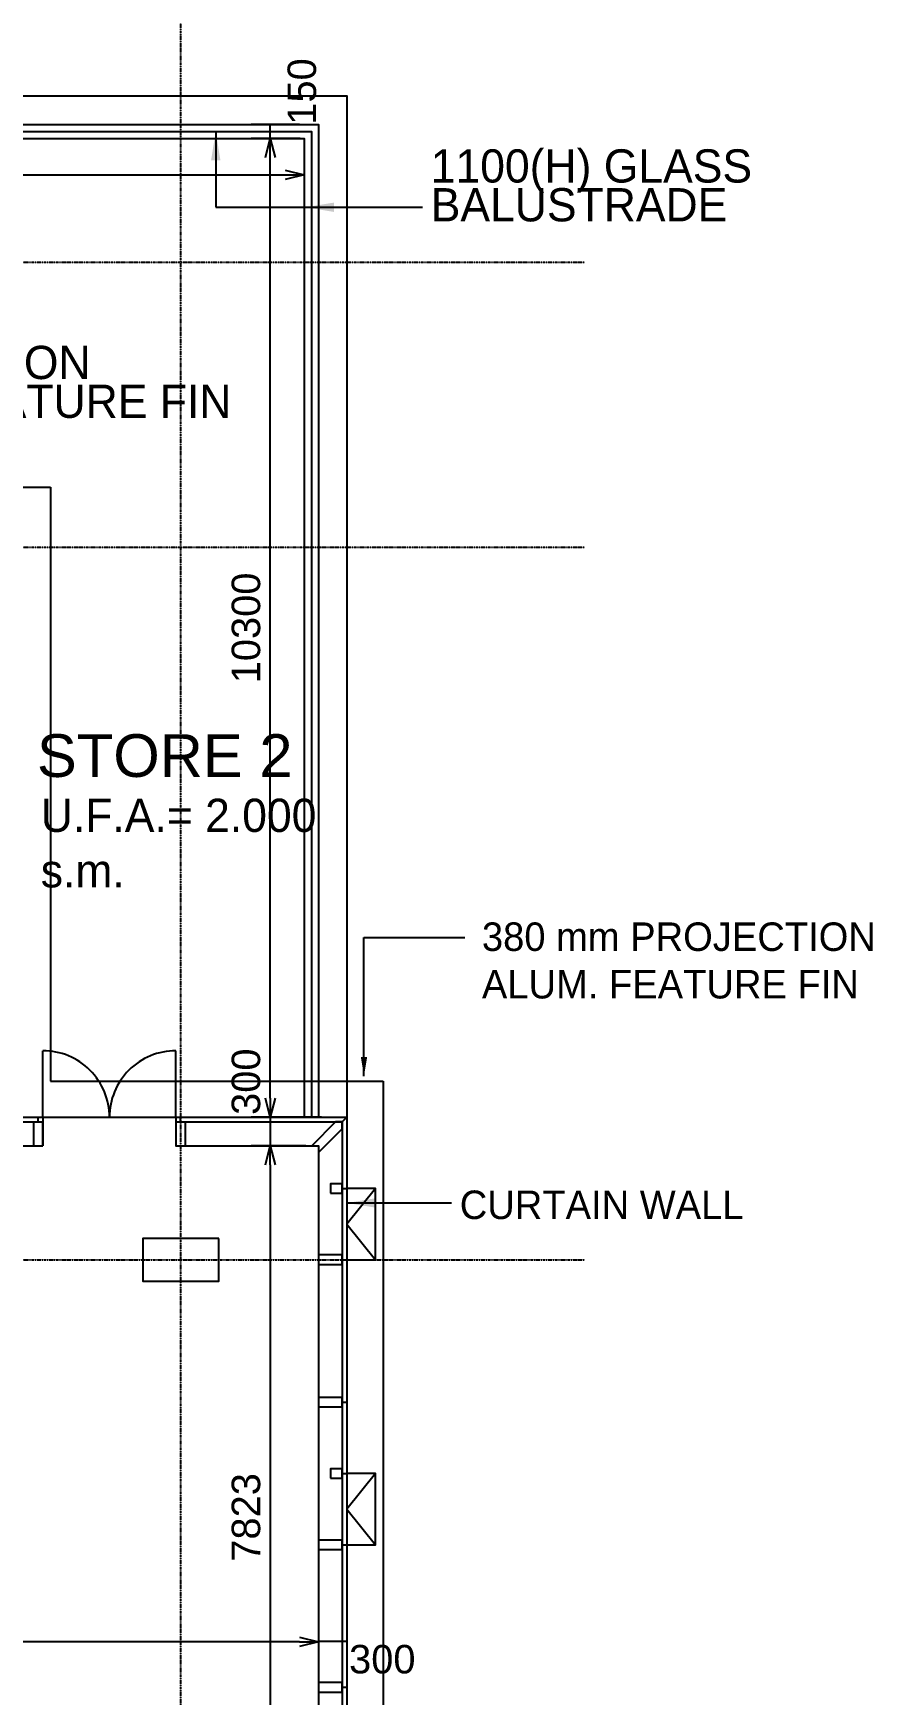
# Model space of a CAD drawing. Header units: millimetres. Extents: x 451 to 50135, y 300 to 56041.
# Drawn here: x 39694 to 48530, y 28831 to 46319 of the extents above; entities that cross this region are included whole.
import ezdxf

# ---------------------------------------------------------------- set-up
doc = ezdxf.new("R2010")
doc.units = ezdxf.units.MM
doc.linetypes.add('DASHDOT', pattern=[1, 0.5, -0.25, 0, -0.25])
doc.layers.get('0').update_dxf_attribs({"color": 8})
doc.layers.get('Defpoints').update_dxf_attribs({"color": 8})
for name, color, linetype in [('DLN020__', 8, 'DASHDOT'), ('DLN030', 8, 'Continuous'), ('DLN040__', 8, 'Continuous'), ('DLN041_1', 8, 'Continuous'), ('DLN041__', 8, 'Continuous'), ('DLN210__', 8, 'Continuous'), ('DLN280__', 8, 'Continuous'), ('DLN314__', 8, 'Continuous'), ('DLN325__', 8, 'Continuous')]:
    doc.layers.add(name, color=color, linetype=linetype)
doc.styles.add('SWIS721LT450', font='swissl.ttf')
doc.styles.add('SWIS721LT750', font='swissl.ttf')
doc.dimstyles.new('INTDIM', dxfattribs={"dimscale": 200, "dimtxt": 2.25, "dimasz": 1.5, "dimexe": 1, "dimexo": 0, "dimgap": 1, "dimtad": 1, "dimdec": 0, "dimrnd": 1, "dimzin": 1, "dimdsep": 46, "dimtxsty": 'SWIS721LT450', "dimcen": 1, "dimclrd": 256, "dimclre": 256, "dimclrt": 256, "dimaunit": 1, "dimadec": 3, "dimazin": 0, "dimtfac": 1, "dimtdec": 0, "dimtix": 1, "dimtmove": 2, "dimatfit": 0, "dimfxl": 1, "dimtolj": 1, "dimtzin": 0, "dimarcsym": 0})

# ---------------------------------------------------------------- blocks, each defined once
blk = doc.blocks.new('*D149')
at = {"layer": 'Defpoints', "color": 0, "transparency": 16777216}
for p in [(42696, 30115), (42996, 30115), (42696, 29392)]:
    blk.add_point(p, dxfattribs=at)
at = {"layer": 'DLN030', "lineweight": -2, "transparency": 16777216}
for p, q in [((42696, 29915), (42696, 29192)), ((42996, 29915), (42996, 29192)), ((42996, 29392), (42696, 29392))]:
    blk.add_line(p, q, dxfattribs=at)
at = {"layer": 'DLN030', "transparency": 16777216, "insert": (43368, 29204), "char_height": 300, "attachment_point": 5, "style": 'SWIS721LT450'}
blk.add_mtext('\\A1;300', dxfattribs=at)
blk = doc.blocks.new('DIMARR')
for p, q in [((-1, 0.25), (0, 0)), ((-1, 0), (0, 0)), ((0, 0), (-1, -0.25))]:
    blk.add_line(p, q)
blk = doc.blocks.new('*D155')
at = {"layer": 'Defpoints', "color": 0, "transparency": 16777216}
for p in [(29246, 45410), (42546, 45410), (42546, 44828)]:
    blk.add_point(p, dxfattribs=at)
at = {"layer": 'DLN030', "lineweight": -2, "transparency": 16777216}
for p, q in [((29246, 45210), (29246, 44628)), ((42546, 45210), (42546, 44628)), ((29446, 44828), (42346, 44828))]:
    blk.add_line(p, q, dxfattribs=at)
at = {"layer": 'DLN030', "lineweight": -2, "transparency": 16777216, "xscale": 200, "yscale": 200, "zscale": 200, "rotation": 180}
blk.add_blockref('DIMARR', (29246, 44828), dxfattribs=at)
at = {"layer": 'DLN030', "lineweight": -2, "transparency": 16777216, "xscale": 200, "yscale": 200, "zscale": 200}
blk.add_blockref('DIMARR', (42546, 44828), dxfattribs=at)
at = {"layer": 'DLN030', "transparency": 16777216, "insert": (35896, 45082), "char_height": 300, "attachment_point": 5, "style": 'SWIS721LT450'}
blk.add_mtext('\\A1;13300', dxfattribs=at)
blk = doc.blocks.new('*D156')
at = {"layer": 'Defpoints', "color": 0, "transparency": 16777216}
for p in [(42762, 34610), (42189, 26786), (42762, 26786)]:
    blk.add_point(p, dxfattribs=at)
at = {"layer": 'DLN030', "lineweight": -2, "transparency": 16777216}
for p, q in [((42562, 34610), (41989, 34610)), ((42189, 34410), (42189, 26986)), ((42562, 26786), (41989, 26786))]:
    blk.add_line(p, q, dxfattribs=at)
at = {"layer": 'DLN030', "lineweight": -2, "transparency": 16777216, "xscale": 200, "yscale": 200, "zscale": 200}
for p, rotation in [((42189, 34610), 90), ((42189, 26786), 270)]:
    blk.add_blockref('DIMARR', p, dxfattribs=dict(at, rotation=rotation))
at = {"layer": 'DLN030', "transparency": 16777216, "insert": (41935, 30698), "char_height": 300, "attachment_point": 5, "rotation": 90, "style": 'SWIS721LT450'}
blk.add_mtext('\\A1;7823', dxfattribs=at)
blk = doc.blocks.new('*D181')
at = {"layer": 'Defpoints', "color": 0, "transparency": 16777216}
for p in [(29946, 30112), (42696, 30112), (29946, 29389)]:
    blk.add_point(p, dxfattribs=at)
at = {"layer": 'DLN030', "lineweight": -2, "transparency": 16777216}
for p, q in [((29946, 29912), (29946, 29189)), ((42696, 29912), (42696, 29189)), ((42496, 29389), (30146, 29389))]:
    blk.add_line(p, q, dxfattribs=at)
at = {"layer": 'DLN030', "lineweight": -2, "transparency": 16777216, "xscale": 200, "yscale": 200, "zscale": 200, "rotation": 180}
blk.add_blockref('DIMARR', (29946, 29389), dxfattribs=at)
at = {"layer": 'DLN030', "lineweight": -2, "transparency": 16777216, "xscale": 200, "yscale": 200, "zscale": 200}
blk.add_blockref('DIMARR', (42696, 29389), dxfattribs=at)
at = {"layer": 'DLN030', "transparency": 16777216, "insert": (36321, 29643), "char_height": 300, "attachment_point": 5, "style": 'SWIS721LT450'}
blk.add_mtext('\\A1;12750', dxfattribs=at)
blk = doc.blocks.new('*D192')
at = {"layer": 'Defpoints', "color": 0, "transparency": 16777216}
for p in [(42189, 45210), (42702, 45210), (42929, 34910)]:
    blk.add_point(p, dxfattribs=at)
at = {"layer": 'DLN030', "lineweight": -2, "transparency": 16777216}
for p, q in [((42502, 45210), (41989, 45210)), ((42189, 35110), (42189, 45010)), ((42729, 34910), (41989, 34910))]:
    blk.add_line(p, q, dxfattribs=at)
at = {"layer": 'DLN030', "lineweight": -2, "transparency": 16777216, "xscale": 200, "yscale": 200, "zscale": 200}
for p, rotation in [((42189, 45210), 90), ((42189, 34910), 270)]:
    blk.add_blockref('DIMARR', p, dxfattribs=dict(at, rotation=rotation))
at = {"layer": 'DLN030', "transparency": 16777216, "insert": (41935, 40060), "char_height": 300, "attachment_point": 5, "rotation": 90, "style": 'SWIS721LT450'}
blk.add_mtext('\\A1;10300', dxfattribs=at)
blk = doc.blocks.new('*D193')
at = {"layer": 'Defpoints', "color": 0, "transparency": 16777216}
for p in [(42189, 45360), (42696, 45360), (42696, 45210)]:
    blk.add_point(p, dxfattribs=at)
at = {"layer": 'DLN030', "lineweight": -2, "transparency": 16777216}
for p, q in [((42496, 45360), (41989, 45360)), ((42189, 45210), (42189, 45360)), ((42496, 45210), (41989, 45210))]:
    blk.add_line(p, q, dxfattribs=at)
at = {"layer": 'DLN030', "transparency": 16777216, "insert": (42523, 45706), "char_height": 300, "attachment_point": 5, "rotation": 90, "style": 'SWIS721LT450'}
blk.add_mtext('\\A1;150', dxfattribs=at)
blk = doc.blocks.new('*D212')
at = {"layer": 'Defpoints', "color": 0, "transparency": 16777216}
for p in [(42729, 34910), (42189, 34610), (42729, 34610)]:
    blk.add_point(p, dxfattribs=at)
at = {"layer": 'DLN030', "lineweight": -2, "transparency": 16777216}
for p, q in [((42529, 34910), (41989, 34910)), ((42189, 34910), (42189, 34610)), ((42529, 34610), (41989, 34610))]:
    blk.add_line(p, q, dxfattribs=at)
at = {"layer": 'DLN030', "transparency": 16777216, "insert": (41935, 35284), "char_height": 300, "attachment_point": 5, "rotation": 90, "style": 'SWIS721LT450'}
blk.add_mtext('\\A1;300', dxfattribs=at)
blk = doc.blocks.new('MAGENTA')
at = {"layer": 'DLN314__'}
blk.add_line((-212508, -468222), (-212508, -468172), dxfattribs=at)
blk.add_lwpolyline([(-212458, -468472), (-212458, -468222), (-212558, -468222), (-212558, -468472)], close=True, dxfattribs=at)
blk = doc.blocks.new('MAGENTA-3')
at = {"layer": 'DLN314__'}
blk.add_line((-214208, -468222), (-214258, -468172), dxfattribs=at)
blk.add_lwpolyline([(-213958, -468543), (-213958, -468472), (-213887, -468472), (-214137, -468222), (-214208, -468222), (-214208, -468293)], close=True, dxfattribs=at)
blk = doc.blocks.new('A$C75032E79')
at = {"layer": 'DLN314__', "ltscale": 0.05}
blk.add_lwpolyline([(-750, 0), (0, 0), (0, 300), (-750, 300)], close=True, dxfattribs=at)
blk.add_lwpolyline([(-750, 300), (-375, 0), (0, 300)], dxfattribs=at)
blk = doc.blocks.new('MAGETA-2')
at = {"layer": 'DLN314__'}
blk.add_line((-211908, -468637), (-211908, -468587), dxfattribs=at)
blk.add_lwpolyline([(-211858, -468762), (-211858, -468637), (-211958, -468637), (-211958, -468762)], close=True, dxfattribs=at)

msp = doc.modelspace()

# ---------------------------------------------------------------- linework, layer by layer
at = {"layer": 'DLN020__'}
for p, q in [((41246.5, 6659.8), (41246.5, 51909.8)), ((1746.5, 43909.8), (45496.5, 43909.8)), ((1746.5, 40909.8), (45496.5, 40909.8)), ((1746.5, 33409.8), (45496.5, 33409.8))]:
    msp.add_line(p, q, dxfattribs=at)
at = {"layer": 'DLN210__'}
for points in [[(29246.5, 45359.8), (42696.5, 45359.8), (42696.5, 34909.8)], [(29246.5, 45284.8), (42621.5, 45284.8), (42621.5, 34909.8)], [(29246.5, 45209.8), (42546.5, 45209.8), (42546.5, 34909.8)]]:
    msp.add_lwpolyline(points, dxfattribs=at)
at = {"layer": 'DLN280__'}
msp.add_lwpolyline([(41646.5, 33634.8), (40846.5, 33634.8), (40846.5, 33184.8), (41646.5, 33184.8)], close=True, dxfattribs=at)
at = {"layer": 'DLN314__'}
for p, q in [((29626.5, 41539.8), (39876.5, 41539.8)), ((39876.5, 41539.8), (39876.5, 35289.8)), ((39796.5, 34909.8), (39796.5, 35609.8)), ((41196.5, 34909.8), (41196.5, 35609.8)), ((39876.5, 35289.8), (43376.5, 35289.8)), ((43376.5, 35289.8), (43376.5, 26790.5)), ((39446.5, 34859.8), (39696.5, 34859.8)), ((39496.5, 34909.8), (39796.5, 34909.8)), ((39796.5, 34909.8), (39796.5, 34609.8)), ((41196.5, 34909.8), (42996.5, 34909.8)), ((41196.5, 34909.8), (41196.5, 34609.8)), ((41296.5, 34859.8), (42946.5, 34859.8)), ((42946.5, 34859.8), (42946.5, 26925.4)), ((42996.5, 34909.8), (42996.5, 26909.8)), ((39196.5, 34609.8), (39796.5, 34609.8)), ((41196.5, 34609.8), (42696.5, 34609.8)), ((42696.5, 34609.8), (42696.5, 26909.8))]:
    msp.add_line(p, q, dxfattribs=at)
msp.add_lwpolyline([(29246.5, 45659.8), (42996.5, 45659.8), (42996.5, 34909.8)], dxfattribs=at)
for centre, start, end in [((39796.5, 34909.8), 359.99979, 90), ((41196.5, 34909.8), 90, 180.00021)]:
    msp.add_arc(centre, 700, start, end, dxfattribs=at)
at = {"layer": 'DLN325__'}
msp.add_line((39796.5, 34909.8), (41196.5, 34909.8), dxfattribs=at)

# ---------------------------------------------------------------- block references
at = {"layer": 'DLN314__'}
for p in [(252254, 503081.7), (253754, 503081.7)]:
    msp.add_blockref('MAGENTA', p, dxfattribs=at)
for name, p, rotation in [('MAGENTA-3', (511168.5, -179347.8), 270.0000000000413), ('MAGETA-2', (511583.3, -177748), 270), ('MAGENTA', (511168.5, -179097.8), 270), ('MAGENTA', (511168.5, -180597.8), 270), ('MAGETA-2', (511583.3, -180748), 270), ('MAGENTA', (511168.5, -182097.8), 270), ('MAGENTA', (511168.5, -183597.8), 270)]:
    msp.add_blockref(name, p, dxfattribs=dict(at, rotation=rotation))
at = {"layer": 'DLN314__', "ltscale": 0.05, "rotation": 270}
for p in [(42996.5, 33409.8), (42996.5, 30409.8)]:
    msp.add_blockref('A$C75032E79', p, dxfattribs=at)

# ---------------------------------------------------------------- texts
at = {"layer": 'DLN040__', "attachment_point": 7, "line_spacing_factor": 0.7, "style": 'SWIS721LT750'}
for s, insert, char_height, width in [('{\\fUnivers|b0|i0|c0|p34;1100(H) GLASS\\PBALUSTRADE}', (43877.8, 44333.9), 350, 4317.27), ('{\\fUnivers|b0|i0|c0|p34;380 mm\\PPROJECTION ALUM.FEATURE FIN}', (37281.8, 42265.7), 350, 5499.943), ('{\\fUnivers|b0|i0|c0|p34;CURTAIN WALL}', (44182.9, 33834), 300, 4867.131)]:
    msp.add_mtext(s, dxfattribs=dict(at, insert=insert, char_height=char_height, width=width))
at = {"layer": 'DLN040__', "insert": (44416.2, 36155.8), "char_height": 300, "width": 4867.131, "attachment_point": 7, "style": 'SWIS721LT750'}
msp.add_mtext('{\\fUnivers|b0|i0|c0|p34;380 mm PROJECTION ALUM. FEATURE FIN}', dxfattribs=at)
at = {"layer": 'DLN041_1', "insert": (39773.9, 37324.2), "char_height": 350, "width": 3325.117, "attachment_point": 7, "style": 'SWIS721LT750'}
msp.add_mtext('{\\fUnivers|b0|i0|c0|p34;U.F.A.= 2.000  s.m.}', dxfattribs=at)
at = {"layer": 'DLN041__', "style": 'SWIS721LT750'}
msp.add_text('STORE 2', height=450, dxfattribs=at).set_placement((39733.7, 38491.5))

# ---------------------------------------------------------------- dimensions: what is measured, and where the dimension line sits
at = {"layer": 'DLN030'}
for base, p1, p2, override, picture, middle in [((42189.1, 45359.8), (42696.5, 45209.8), (42696.5, 45359.8), {"dimscale": 1, "dimtxt": 300, "dimasz": 200, "dimexe": 200, "dimexo": 200, "dimgap": 100, "dimrnd": 0, "dimzin": 0, "dimblk": 'DIMARR', "dimcen": 200, "dimclrt": 256}, '*D193', (42523.3, 45706.3)), ((42189.1, 34609.8), (42728.7, 34909.8), (42728.7, 34609.8), {"dimscale": 1, "dimtxt": 300, "dimasz": 50, "dimexe": 200, "dimexo": 200, "dimgap": 100, "dimrnd": 0, "dimzin": 0, "dimblk": 'DIMARR', "dimcen": 200, "dimclrt": 256}, '*D212', (41934.9, 35283.7))]:
    dim = msp.add_linear_dim(base=base, p1=p1, p2=p2, angle=90, dimstyle='INTDIM', override=override, dxfattribs=at)
    dim.commit()
    dim.dimension.update_dxf_attribs({"geometry": picture, "text_midpoint": middle, "dimtype": 160})
for base, p1, p2, picture, middle in [((42546.5, 44827.7), (29246.5, 45409.8), (42546.5, 45409.8), '*D155', (35896.5, 45081.9)), ((29946.5, 29388.7), (42696.5, 30111.8), (29946.5, 30111.8), '*D181', (36321.5, 29642.9))]:
    dim = msp.add_linear_dim(base=base, p1=p1, p2=p2, dimstyle='INTDIM', override={"dimscale": 1, "dimtxt": 300, "dimasz": 200, "dimexe": 200, "dimexo": 200, "dimgap": 100, "dimrnd": 0, "dimzin": 0, "dimblk": 'DIMARR', "dimcen": 200, "dimclrt": 256}, dxfattribs=at)
    dim.commit()
    dim.dimension.update_dxf_attribs({"geometry": picture, "text_midpoint": middle})
for base, p1, p2, picture, middle in [((42189.1, 45209.8), (42928.7, 34909.8), (42702.1, 45209.8), '*D192', (41934.9, 40059.8)), ((42189.1, 26786.4), (42762.4, 34609.8), (42762.4, 26786.4), '*D156', (41934.9, 30698.1))]:
    dim = msp.add_linear_dim(base=base, p1=p1, p2=p2, angle=90, dimstyle='INTDIM', override={"dimscale": 1, "dimtxt": 300, "dimasz": 200, "dimexe": 200, "dimexo": 200, "dimgap": 100, "dimrnd": 0, "dimzin": 0, "dimblk": 'DIMARR', "dimcen": 200, "dimclrt": 256}, dxfattribs=at)
    dim.commit()
    dim.dimension.update_dxf_attribs({"geometry": picture, "text_midpoint": middle})
dim = msp.add_linear_dim(base=(42696.5, 29392.3), p1=(42996.5, 30115.4), p2=(42696.5, 30115.4), dimstyle='INTDIM', override={"dimscale": 1, "dimtxt": 300, "dimasz": 200, "dimexe": 200, "dimexo": 200, "dimgap": 100, "dimrnd": 0, "dimzin": 0, "dimblk": 'DIMARR', "dimcen": 200, "dimclrt": 256}, dxfattribs=at)
dim.commit()
dim.dimension.update_dxf_attribs({"geometry": '*D149', "text_midpoint": (43368.3, 29203.7), "dimtype": 160})

# ---------------------------------------------------------------- leaders
at = {"layer": 'DLN040__'}
for points in [[(41615.2, 45282), (41615.2, 44487.5), (43790, 44487.5)], [(42560.8, 44487.5), (43790, 44487.5)], [(42996.5, 34007.7), (44094.8, 34007.7)]]:
    msp.add_leader(points, dimstyle='INTDIM', override={"dimtad": 0}, dxfattribs=at)
at = {"layer": 'DLN041__'}
msp.add_leader([(43175.4, 35342.9), (43175.4, 36803.1), (44237.2, 36803.1)], dimstyle='INTDIM', override={"dimscale": 1, "dimtxt": 300, "dimasz": 200, "dimexe": 200, "dimexo": 200, "dimgap": 100, "dimtad": 0, "dimrnd": 0, "dimzin": 0, "dimcen": 200, "dimclrt": 256}, dxfattribs=at)

doc.saveas('drawing.dxf')
